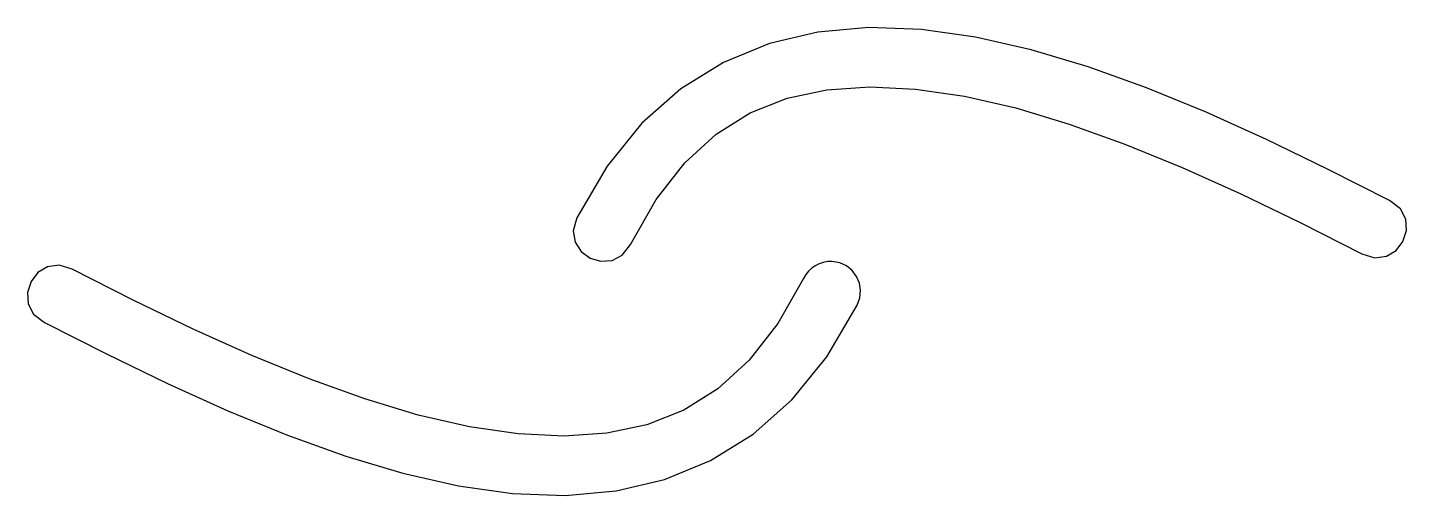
# Model space of a CAD drawing. Extents: x -46.1 to 46, y -15.8 to 15.5.
import ezdxf

# ---------------------------------------------------------------- set-up
doc = ezdxf.new("R2010")
doc.units = 0
doc.layers.add('Layer_1', color=7, linetype='CONTINUOUS')

msp = doc.modelspace()

# ---------------------------------------------------------------- linework, layer by layer
at = {"layer": 'Layer_1', "color": 7}
for p, q in [((6.687521, 15.1952), (3.445341, 14.42833)), ((10.081112, 15.5006), (6.687521, 15.1952)), ((13.596146, 15.3699), (10.081112, 15.5006)), ((17.215047, 14.85365), (13.596146, 15.3699)), ((20.935233, 14.00926), (17.215047, 14.85365)), ((3.445341, 14.42833), (0.385063, 13.17465)), ((24.74792, 12.87031), (20.935233, 14.00926)), ((0.385063, 13.17465), (-2.462308, 11.40835)), ((28.643288, 11.4704), (24.74792, 12.87031)), ((-2.462308, 11.40835), (-5.067317, 9.10409)), ((4.628732, 10.77949), (7.291101, 11.3443)), ((7.291101, 11.3443), (10.151909, 11.53448)), ((10.151909, 11.53448), (13.215288, 11.38718)), ((13.215288, 11.38718), (16.47142, 10.91641)), ((32.612557, 9.8431), (28.643288, 11.4704)), ((2.161182, 9.80228), (4.628732, 10.77949)), ((16.47142, 10.91641), (19.896534, 10.12732)), ((-0.115681, 8.37395), (2.161182, 9.80228)), ((19.896534, 10.12732), (23.473576, 9.05038)), ((36.646418, 8.02203), (32.612557, 9.8431)), ((-5.067317, 9.10409), (-7.398441, 6.23709)), ((-2.205993, 6.45622), (-0.115681, 8.37395)), ((23.473576, 9.05038), (27.184979, 7.71506)), ((27.184979, 7.71506), (31.013685, 6.15134)), ((40.735575, 6.04128), (36.646418, 8.02203)), ((-4.11337, 4.01192), (-2.205993, 6.45622)), ((-7.398441, 6.23709), (-9.425707, 2.782)), ((31.013685, 6.15134), (34.941609, 4.38866)), ((44.87124, 3.93443), (40.735575, 6.04128)), ((-5.84143, 1.00282), (-4.11337, 4.01192)), ((34.941609, 4.38866), (38.952216, 2.45646)), ((45.595227, 3.38304), (44.87124, 3.93443)), ((-9.425707, 2.782), (-9.660835, 1.92161)), ((45.955928, 2.68798), (45.595227, 3.38304)), ((-9.660835, 1.92161), (-9.532678, 1.15987)), ((38.952216, 2.45646), (43.027421, 0.38528)), ((45.767822, 1.2152), (45.998298, 1.93608)), ((45.998298, 1.93608), (45.955928, 2.68798)), ((-9.532678, 1.15987), (-9.125984, 0.53873)), ((-6.385066, 0.29537), (-5.84143, 1.00282)), ((45.310487, 0.61213), (45.767822, 1.2152)), ((-9.125984, 0.53873), (-8.523437, 0.10051)), ((-8.523437, 0.10051), (-7.809785, -0.11447)), ((-7.068745, -0.06327), (-6.385066, 0.29537)), ((43.027421, 0.38528), (43.894551, 0.10985)), ((43.894551, 0.10985), (44.670733, 0.21476)), ((44.670733, 0.21476), (45.310487, 0.61213)), ((-45.421442, -0.87439), (-45.878779, -1.47692)), ((-44.781687, -0.47648), (-45.421442, -0.87439)), ((-44.005508, -0.3721), (-44.781687, -0.47648)), ((-43.138379, -0.64753), (-44.005508, -0.3721)), ((-39.063173, -2.71872), (-43.138379, -0.64753)), ((-7.809785, -0.11447), (-7.068745, -0.06327)), ((6.060169, -0.77723), (5.878785, -1.00668)), ((6.271009, -0.57829), (6.060169, -0.77723)), ((6.50717, -0.4124), (6.271009, -0.57829)), ((6.764519, -0.28217), (6.50717, -0.4124)), ((7.039437, -0.19017), (6.764519, -0.28217)), ((7.327792, -0.13897), (7.039437, -0.19017)), ((7.624931, -0.12997), (7.327792, -0.13897)), ((8.143243, -0.22068), (7.624931, -0.12997)), ((8.596962, -0.431), (8.143243, -0.22068)), ((8.975234, -0.739), (8.596962, -0.431)), ((9.265655, -1.12553), (8.975234, -0.739)), ((-45.878779, -1.47692), (-46.109255, -2.19833)), ((5.730473, -1.26454), (4.002413, -4.27418)), ((5.878785, -1.00668), (5.730473, -1.26454)), ((9.456341, -1.56995), (9.265655, -1.12553)), ((9.535406, -2.05107), (9.456341, -1.56995)), ((-46.109255, -2.19833), (-46.066885, -2.94973)), ((-35.053082, -4.65039), (-39.063173, -2.71872)), ((9.312681, -3.04376), (9.491481, -2.54923)), ((9.491481, -2.54923), (9.535406, -2.05107)), ((-46.066885, -2.94973), (-45.706181, -3.64529)), ((-45.706181, -3.64529), (-44.982197, -4.19615)), ((7.285414, -6.49938), (9.312681, -3.04376)), ((-44.982197, -4.19615), (-40.846532, -6.303)), ((4.002413, -4.27418), (2.09452, -6.71848)), ((-31.125158, -6.41307), (-35.053082, -4.65039)), ((-40.846532, -6.303), (-36.757375, -8.28375)), ((-27.296968, -7.97681), (-31.125158, -6.41307)), ((2.09452, -6.71848), (0.004208, -8.63567)), ((4.95429, -9.36587), (7.285414, -6.49938)), ((-36.757375, -8.28375), (-32.723514, -10.10483)), ((-23.586083, -9.31211), (-27.296968, -7.97681)), ((0.004208, -8.63567), (-2.273172, -10.064)), ((-32.723514, -10.10483), (-28.754245, -11.73212)), ((-20.00904, -10.38904), (-23.586083, -9.31211)), ((-2.273172, -10.064), (-4.740722, -11.04172)), ((2.350315, -11.6701), (4.95429, -9.36587)), ((-16.583927, -11.17816), (-20.00904, -10.38904)), ((-4.740722, -11.04172), (-7.403609, -11.60655)), ((-28.754245, -11.73212), (-24.858876, -13.13203)), ((-13.327795, -11.64944), (-16.583927, -11.17816)), ((-10.264416, -11.7962), (-13.327795, -11.64944)), ((-7.403609, -11.60655), (-10.264416, -11.7962)), ((-0.497056, -13.43641), (2.350315, -11.6701)), ((-24.858876, -13.13203), (-21.046189, -14.27151)), ((-3.556818, -14.69061), (-0.497056, -13.43641)), ((-21.046189, -14.27151), (-17.326003, -15.1159)), ((-6.798481, -15.45748), (-3.556818, -14.69061)), ((-17.326003, -15.1159), (-13.707103, -15.63163)), ((-13.707103, -15.63163), (-10.192072, -15.76289)), ((-10.192072, -15.76289), (-6.798481, -15.45748))]:
    msp.add_line(p, q, dxfattribs=at)

doc.saveas('drawing.dxf')
